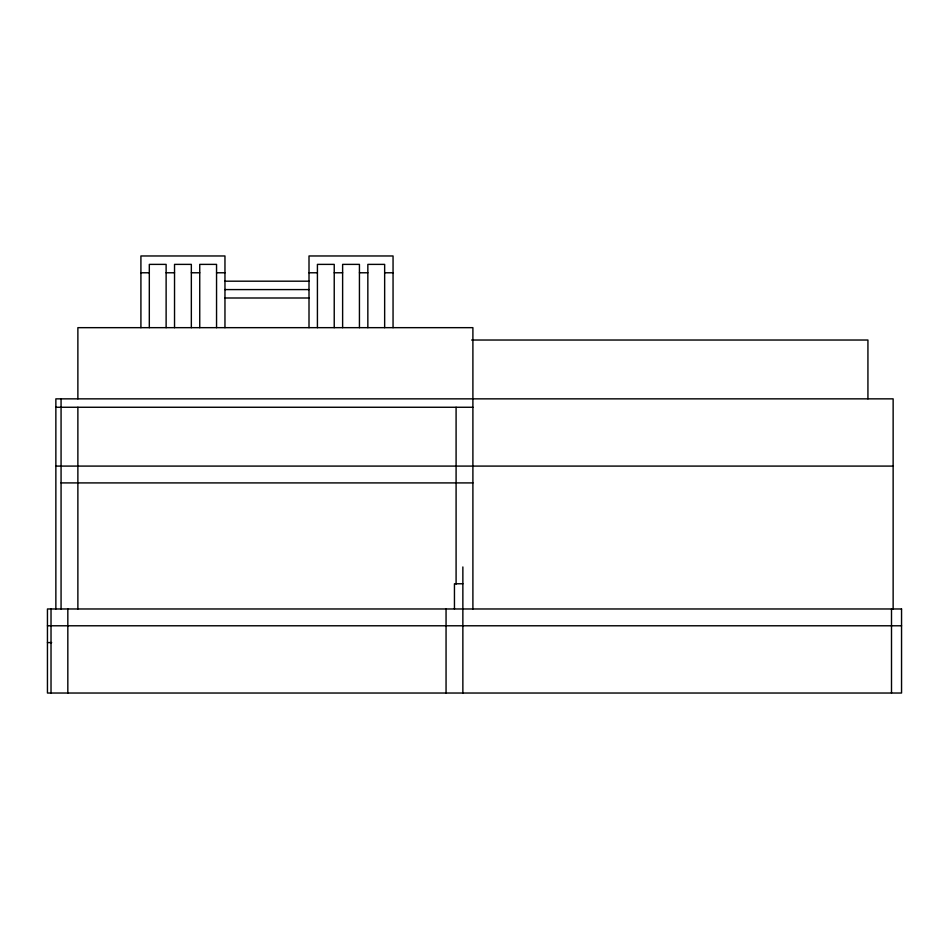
<?xml version="1.0" encoding="UTF-8"?>
<svg xmlns="http://www.w3.org/2000/svg" width="949" height="949" viewBox="0 0 949 949"><rect width="100%" height="100%" fill="white"/><g stroke="black" fill="none" stroke-linecap="round" stroke-linejoin="round"><path stroke-width="1.42" d="M140.915 272.778L149.313 272.778M166.122 272.778L174.533 272.778M191.342 272.778L199.741 272.778M216.55 272.778L224.96 272.778M309.006 272.778L317.417 272.778M334.226 272.778L342.625 272.778M359.434 272.778L367.844 272.778M384.653 272.778L393.052 272.778M224.96 281.189L309.006 281.189M224.96 289.587L309.006 289.587M224.96 297.998L309.006 297.998M471.653 340.027L867.932 340.027L867.932 398.853M55.861 407.263L472.899 407.263M55.861 466.089L893.139 466.089M61.068 482.911L472.899 482.911M462.863 583.765L454.452 583.765L454.452 608.973M47.45 625.782L901.55 625.782M47.45 642.592L51.649 642.592M893.139 608.973L893.139 398.853L55.861 398.853L55.861 608.973M891.502 608.973L891.502 693.031M472.899 608.973L472.899 327.666L77.877 327.666L77.877 398.853M462.863 566.956L462.863 693.031M456.089 407.263L456.089 584.062M446.054 608.973L446.054 693.031M393.052 327.666L393.052 255.969L309.006 255.969L309.006 327.666M384.653 327.666L384.653 264.38L367.844 264.38L367.844 327.666M359.434 327.666L359.434 264.38L342.625 264.38L342.625 327.666M334.226 327.666L334.226 264.38L317.417 264.38L317.417 327.666M224.96 327.666L224.96 255.969L140.915 255.969L140.915 327.666M216.55 327.666L216.55 264.38L199.741 264.38L199.741 327.666M191.342 327.666L191.342 264.38L174.533 264.38L174.533 327.666M166.122 327.666L166.122 264.38L149.313 264.38L149.313 327.666M77.877 407.263L77.877 608.973M67.83 608.973L67.83 693.031M61.068 398.853L61.068 608.973M51.021 608.973L51.021 693.031M901.55 608.973L47.45 608.973L47.45 693.031L901.55 693.031L901.55 608.973"/></g></svg>
